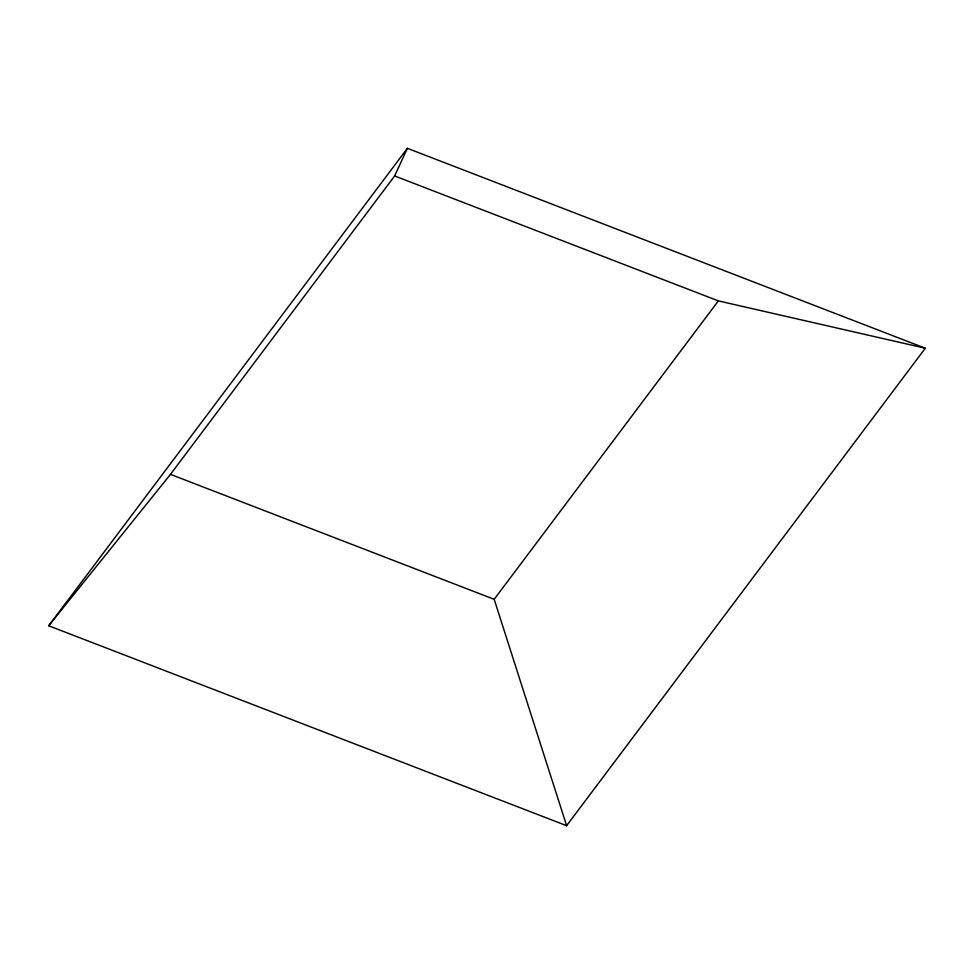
<?xml version="1.0" encoding="UTF-8"?>
<svg xmlns="http://www.w3.org/2000/svg" width="974" height="974" viewBox="0 0 974 974"><rect width="100%" height="100%" fill="white"/><g stroke="black" fill="none" stroke-linecap="round" stroke-linejoin="round"><path stroke-width="1.46" d="M48.7 625.771L170.474 474.362L394.64 175.953L407.376 148.316L925.3 348.229L566.625 825.684L48.7 625.771L407.376 148.316M566.625 825.684L494.183 599.314L718.349 300.893L925.3 348.229M394.64 175.953L718.349 300.893M170.474 474.362L494.183 599.314"/></g></svg>
